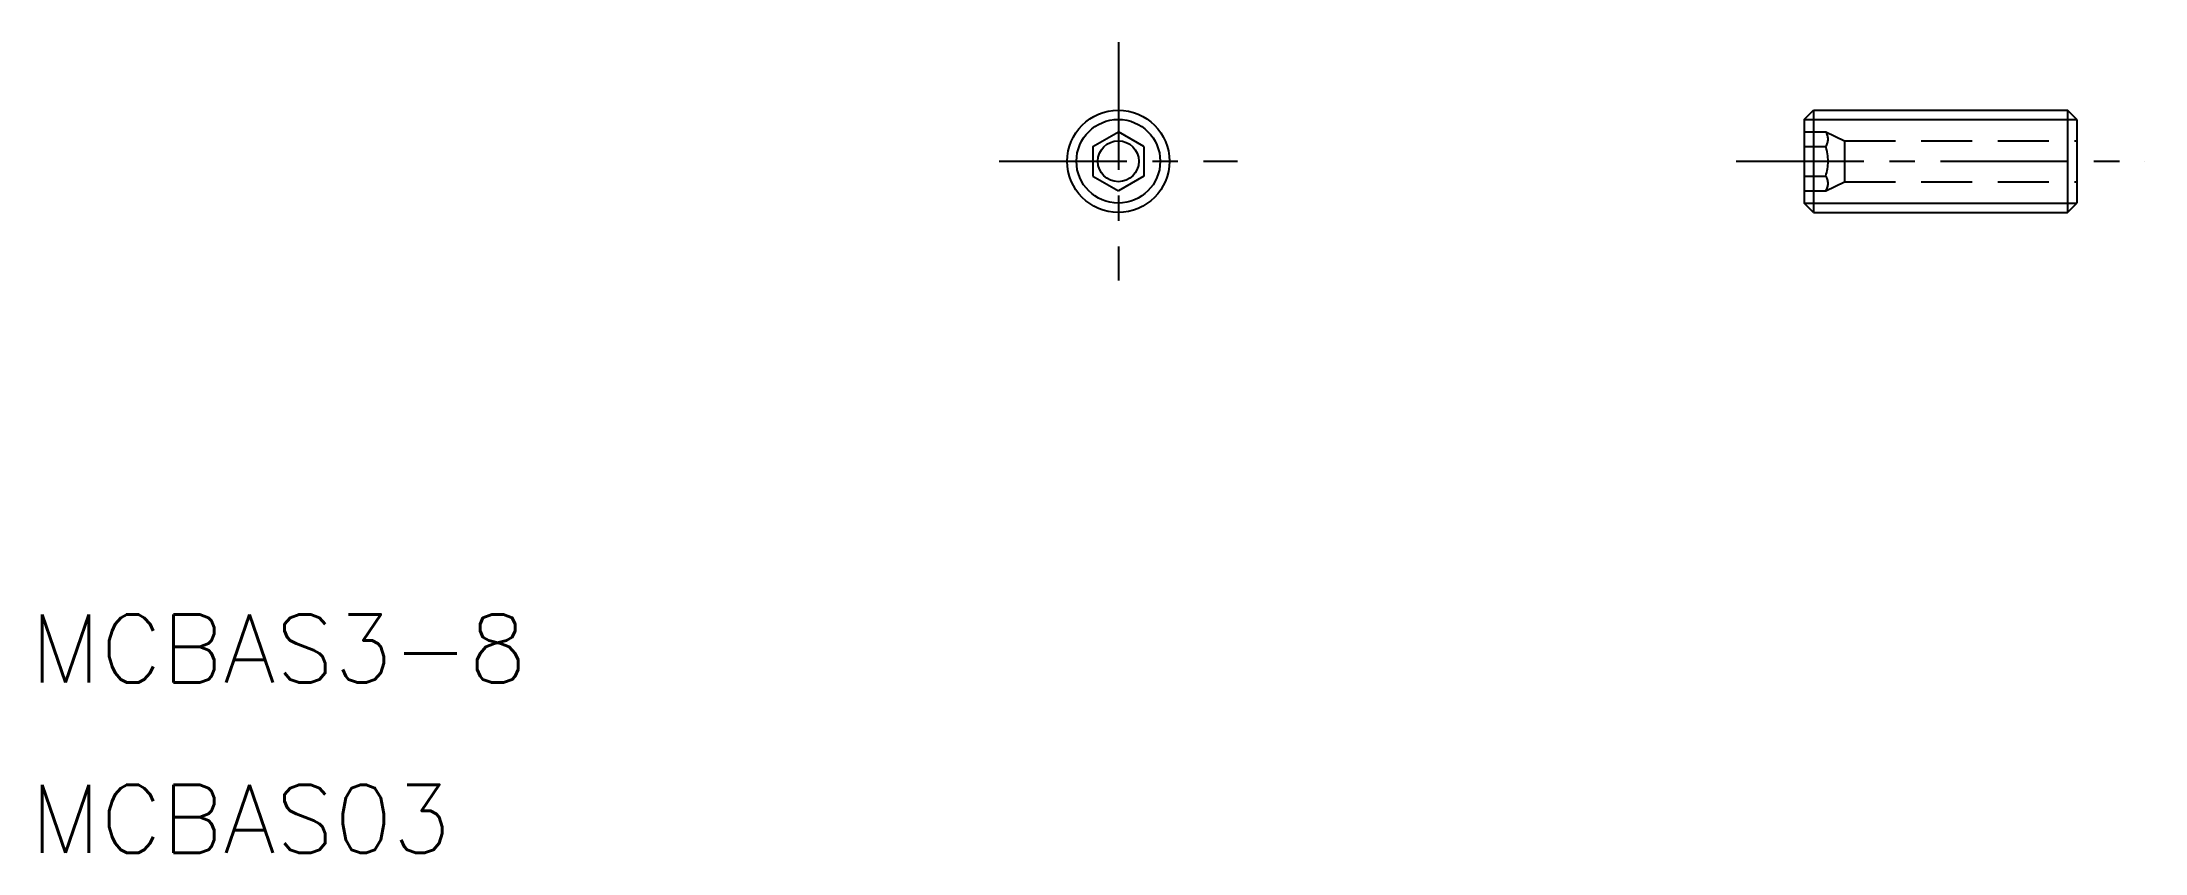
# Model space of a CAD drawing. Extents: x 13.7 to 75.5, y 11 to 34.8.
import ezdxf

# ---------------------------------------------------------------- set-up
doc = ezdxf.new("R2010")
doc.units = 0
doc.header["$LTSCALE"] = 3
doc.linetypes.add('CENTER', pattern=[2, 1.25, -0.25, 0.25, -0.25])
doc.linetypes.add('DASHED', pattern=[0.75, 0.5, -0.25])
doc.layers.get('0').update_dxf_attribs({"linetype": 'CONTINUOUS'})
doc.layers.add('CENTER', color=1, linetype='CENTER')
doc.styles.get("Standard").update_dxf_attribs({"font": 'romans.shx', "bigfont": 'bigfont.shx'})

msp = doc.modelspace()

# ---------------------------------------------------------------- linework, layer by layer
at = {"color": 7, "linetype": 'CONTINUOUS'}
for p, q in [((65.471, 32.564), (65.741, 32.835)), ((65.741, 32.835), (73.2, 32.835)), ((65.741, 32.835), (65.741, 29.835)), ((73.471, 32.564), (73.2, 32.835)), ((73.2, 32.835), (73.2, 29.835)), ((44.586, 31.768), (45.336, 32.201)), ((46.086, 31.768), (45.336, 32.201)), ((65.471, 32.564), (65.471, 30.105)), ((73.471, 32.564), (73.471, 30.105)), ((44.586, 31.768), (44.586, 30.902)), ((46.086, 31.768), (46.086, 30.902)), ((44.586, 30.902), (45.336, 30.468)), ((46.086, 30.902), (45.336, 30.468)), ((65.741, 29.835), (65.471, 30.105)), ((65.741, 29.835), (73.2, 29.835)), ((73.2, 29.835), (73.471, 30.105))]:
    msp.add_line(p, q, dxfattribs=at)
at = {"color": 3, "linetype": 'CONTINUOUS'}
for p, q in [((65.471, 32.564), (73.471, 32.564)), ((65.471, 30.105), (73.471, 30.105))]:
    msp.add_line(p, q, dxfattribs=at)
at = {"color": 3, "linetype": 'DASHED'}
for p, q in [((65.471, 32.201), (66.101, 32.201)), ((66.101, 32.201), (66.649, 31.935)), ((65.471, 31.768), (66.101, 31.768)), ((66.649, 31.935), (73.471, 31.935)), ((66.649, 31.935), (66.649, 30.735)), ((65.471, 30.902), (66.101, 30.902)), ((65.471, 30.468), (66.101, 30.468)), ((66.101, 30.468), (66.649, 30.735)), ((66.649, 30.735), (73.471, 30.735))]:
    msp.add_line(p, q, dxfattribs=at)
at = {"color": 7, "linetype": 'CONTINUOUS'}
for radius in [1.5, 1.229, 0.6]:
    msp.add_circle((45.336, 31.335), radius, dxfattribs=at)
at = {"color": 3, "linetype": 'DASHED'}
for centre, radius, start, end in [((65.801, 31.984), 0.369, 324.11855, 35.88145), ((64.798, 31.335), 1.372, 341.60854, 18.39146), ((65.801, 30.685), 0.369, 324.11855, 35.88145)]:
    msp.add_arc(centre, radius, start, end, dxfattribs=at)
at = {"layer": 'CENTER'}
for p, q in [((45.336, 34.835), (45.336, 27.835)), ((41.836, 31.335), (48.836, 31.335)), ((63.471, 31.335), (75.471, 31.335))]:
    msp.add_line(p, q, dxfattribs=at)

# ---------------------------------------------------------------- texts
at = {"color": 7, "linetype": 'CONTINUOUS'}
for s, p in [('MCBAS3-8', (13.4, 16.032)), ('MCBAS03', (13.4, 11.032))]:
    msp.add_text(s, height=2, dxfattribs=at).set_placement(p)

doc.saveas('drawing.dxf')
